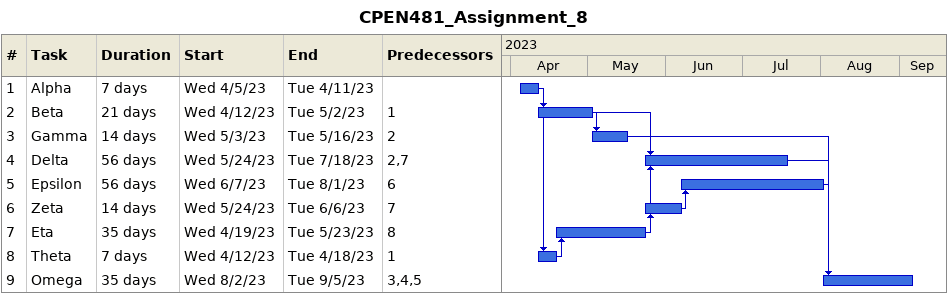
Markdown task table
CPEN481_Assignment_8

| ID | Task | Duration | Start | Finish | Predecessors |
|---|---|---|---|---|---|
| 1 | Alpha | 7d | 2023-04-05 | 2023-04-11 |  |
| 2 | Beta | 21d | 2023-04-12 | 2023-05-02 | 1 |
| 3 | Gamma | 14d | 2023-05-03 | 2023-05-16 | 2 |
| 4 | Delta | 56d | 2023-05-24 | 2023-07-18 | 2, 7 |
| 5 | Epsilon | 56d | 2023-06-07 | 2023-08-01 | 6 |
| 6 | Zeta | 14d | 2023-05-24 | 2023-06-06 | 7 |
| 7 | Eta | 35d | 2023-04-19 | 2023-05-23 | 8 |
| 8 | Theta | 7d | 2023-04-12 | 2023-04-18 | 1 |
| 9 | Omega | 35d | 2023-08-02 | 2023-09-05 | 3, 4, 5 |
